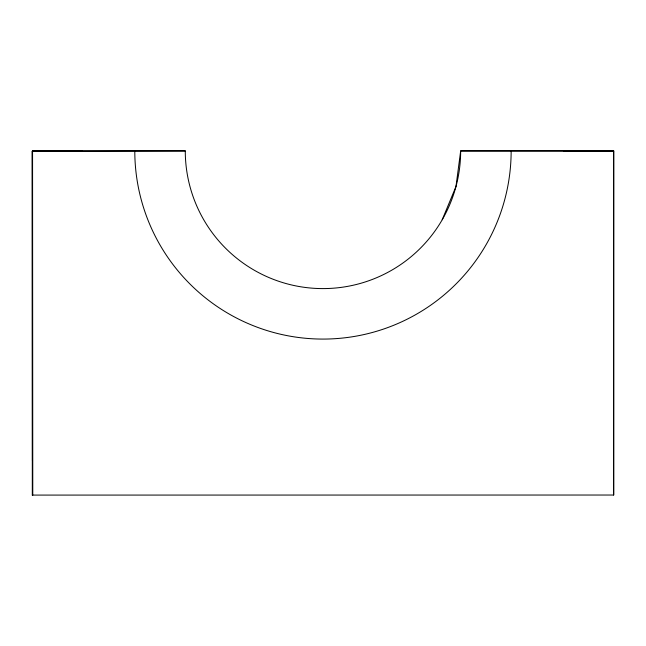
<?xml version="1.0" encoding="UTF-8"?>
<svg xmlns="http://www.w3.org/2000/svg" width="646" height="646" viewBox="0 0 646 646"><rect width="100%" height="100%" fill="white"/><g stroke="black" fill="none" stroke-linecap="round" stroke-linejoin="round"><path stroke-width="0.97" d="M32.3 495.086L613.676 495.03L613.692 150.922L460.663 150.898A137.687 137.687 0 0 1 322.976 288.592A137.687 137.687 0 0 1 185.281 150.898L32.558 151.116L32.776 495.102L32.3 495.086L32.324 151.132L82.535 151.124M613.668 495.03L613.7 150.914L460.663 150.922L455.971 186.541L442.219 219.745M185.281 150.898L32.324 151.132M563.95 151.132L613.66 151.116M511.147 150.898A188.18 188.18 0 0 1 322.976 339.077A188.18 188.18 0 0 1 134.796 150.898M32.462 460.655L32.357 151.132L32.462 460.655"/></g></svg>
